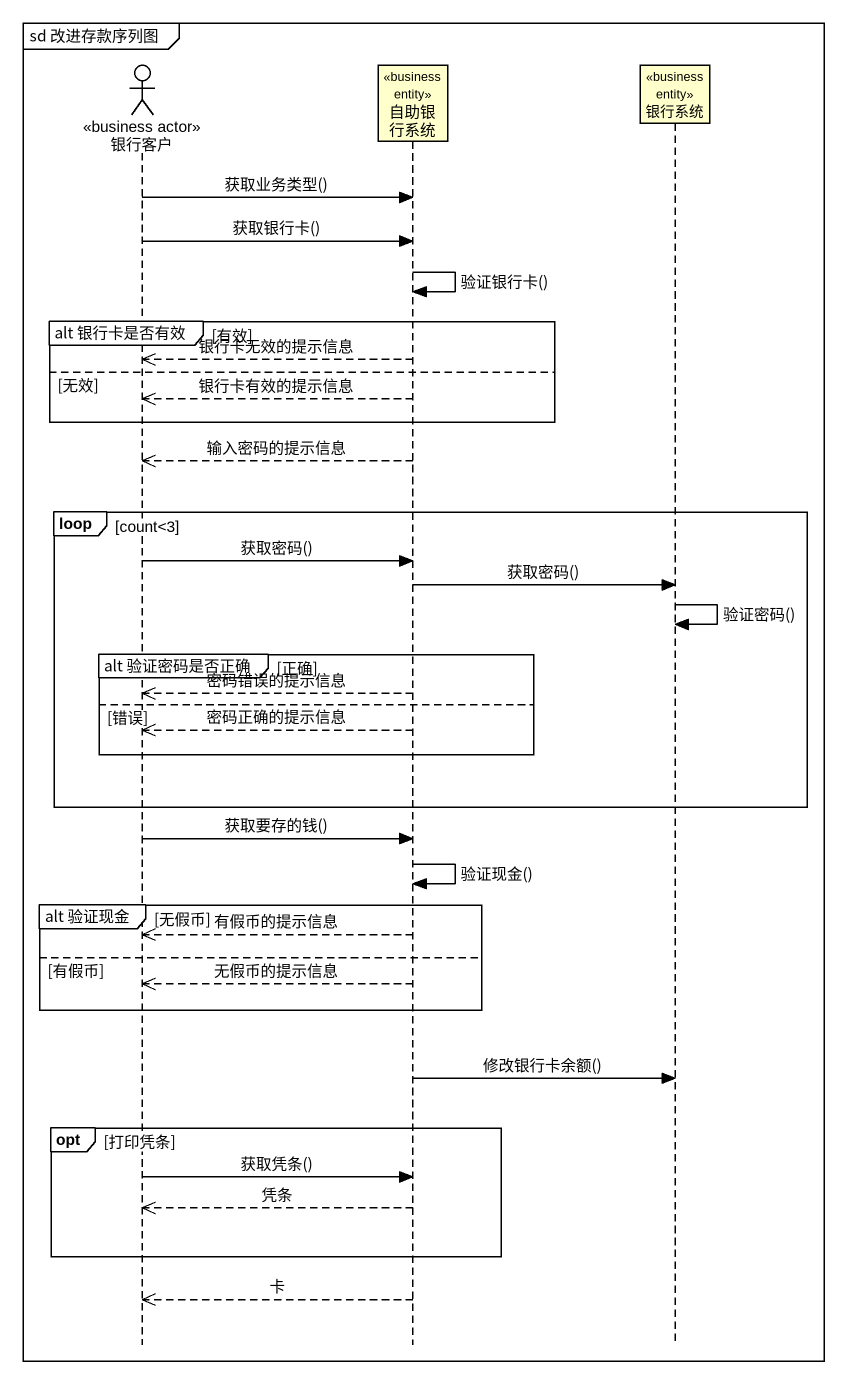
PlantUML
@startuml
mainframe sd 改进存款序列图
hide footbox
actor 银行客户 <<business actor>>
participant 自助银行系统 <<business entity>>
participant 银行系统 <<business entity>>

银行客户 -> 自助银行系统 : 获取业务类型()
银行客户 -> 自助银行系统 : 获取银行卡()
自助银行系统 -> 自助银行系统 : 验证银行卡()
group alt 银行卡是否有效 [有效]
  自助银行系统 -->> 银行客户 : 银行卡无效的提示信息
else 无效
  自助银行系统 -->> 银行客户 : 银行卡有效的提示信息
end
自助银行系统 -->> 银行客户 : 输入密码的提示信息
loop count<3
  银行客户 -> 自助银行系统 : 获取密码()
  自助银行系统 -> 银行系统 : 获取密码()
  银行系统 -> 银行系统 : 验证密码()
  group alt 验证密码是否正确 [正确]
    自助银行系统 -->> 银行客户 : 密码错误的提示信息
  else 错误
    自助银行系统 -->> 银行客户 : 密码正确的提示信息
  end
end
银行客户 -> 自助银行系统 : 获取要存的钱()
自助银行系统 -> 自助银行系统 : 验证现金()
group alt 验证现金 [无假币]
  自助银行系统 -->> 银行客户 : 有假币的提示信息
else 有假币
  自助银行系统 -->> 银行客户 : 无假币的提示信息
end
自助银行系统 -> 银行系统 : 修改银行卡余额()
opt 打印凭条
  银行客户 -> 自助银行系统 : 获取凭条()
  自助银行系统 -->> 银行客户 : 凭条
end
自助银行系统 -->> 银行客户 : 卡
@enduml
